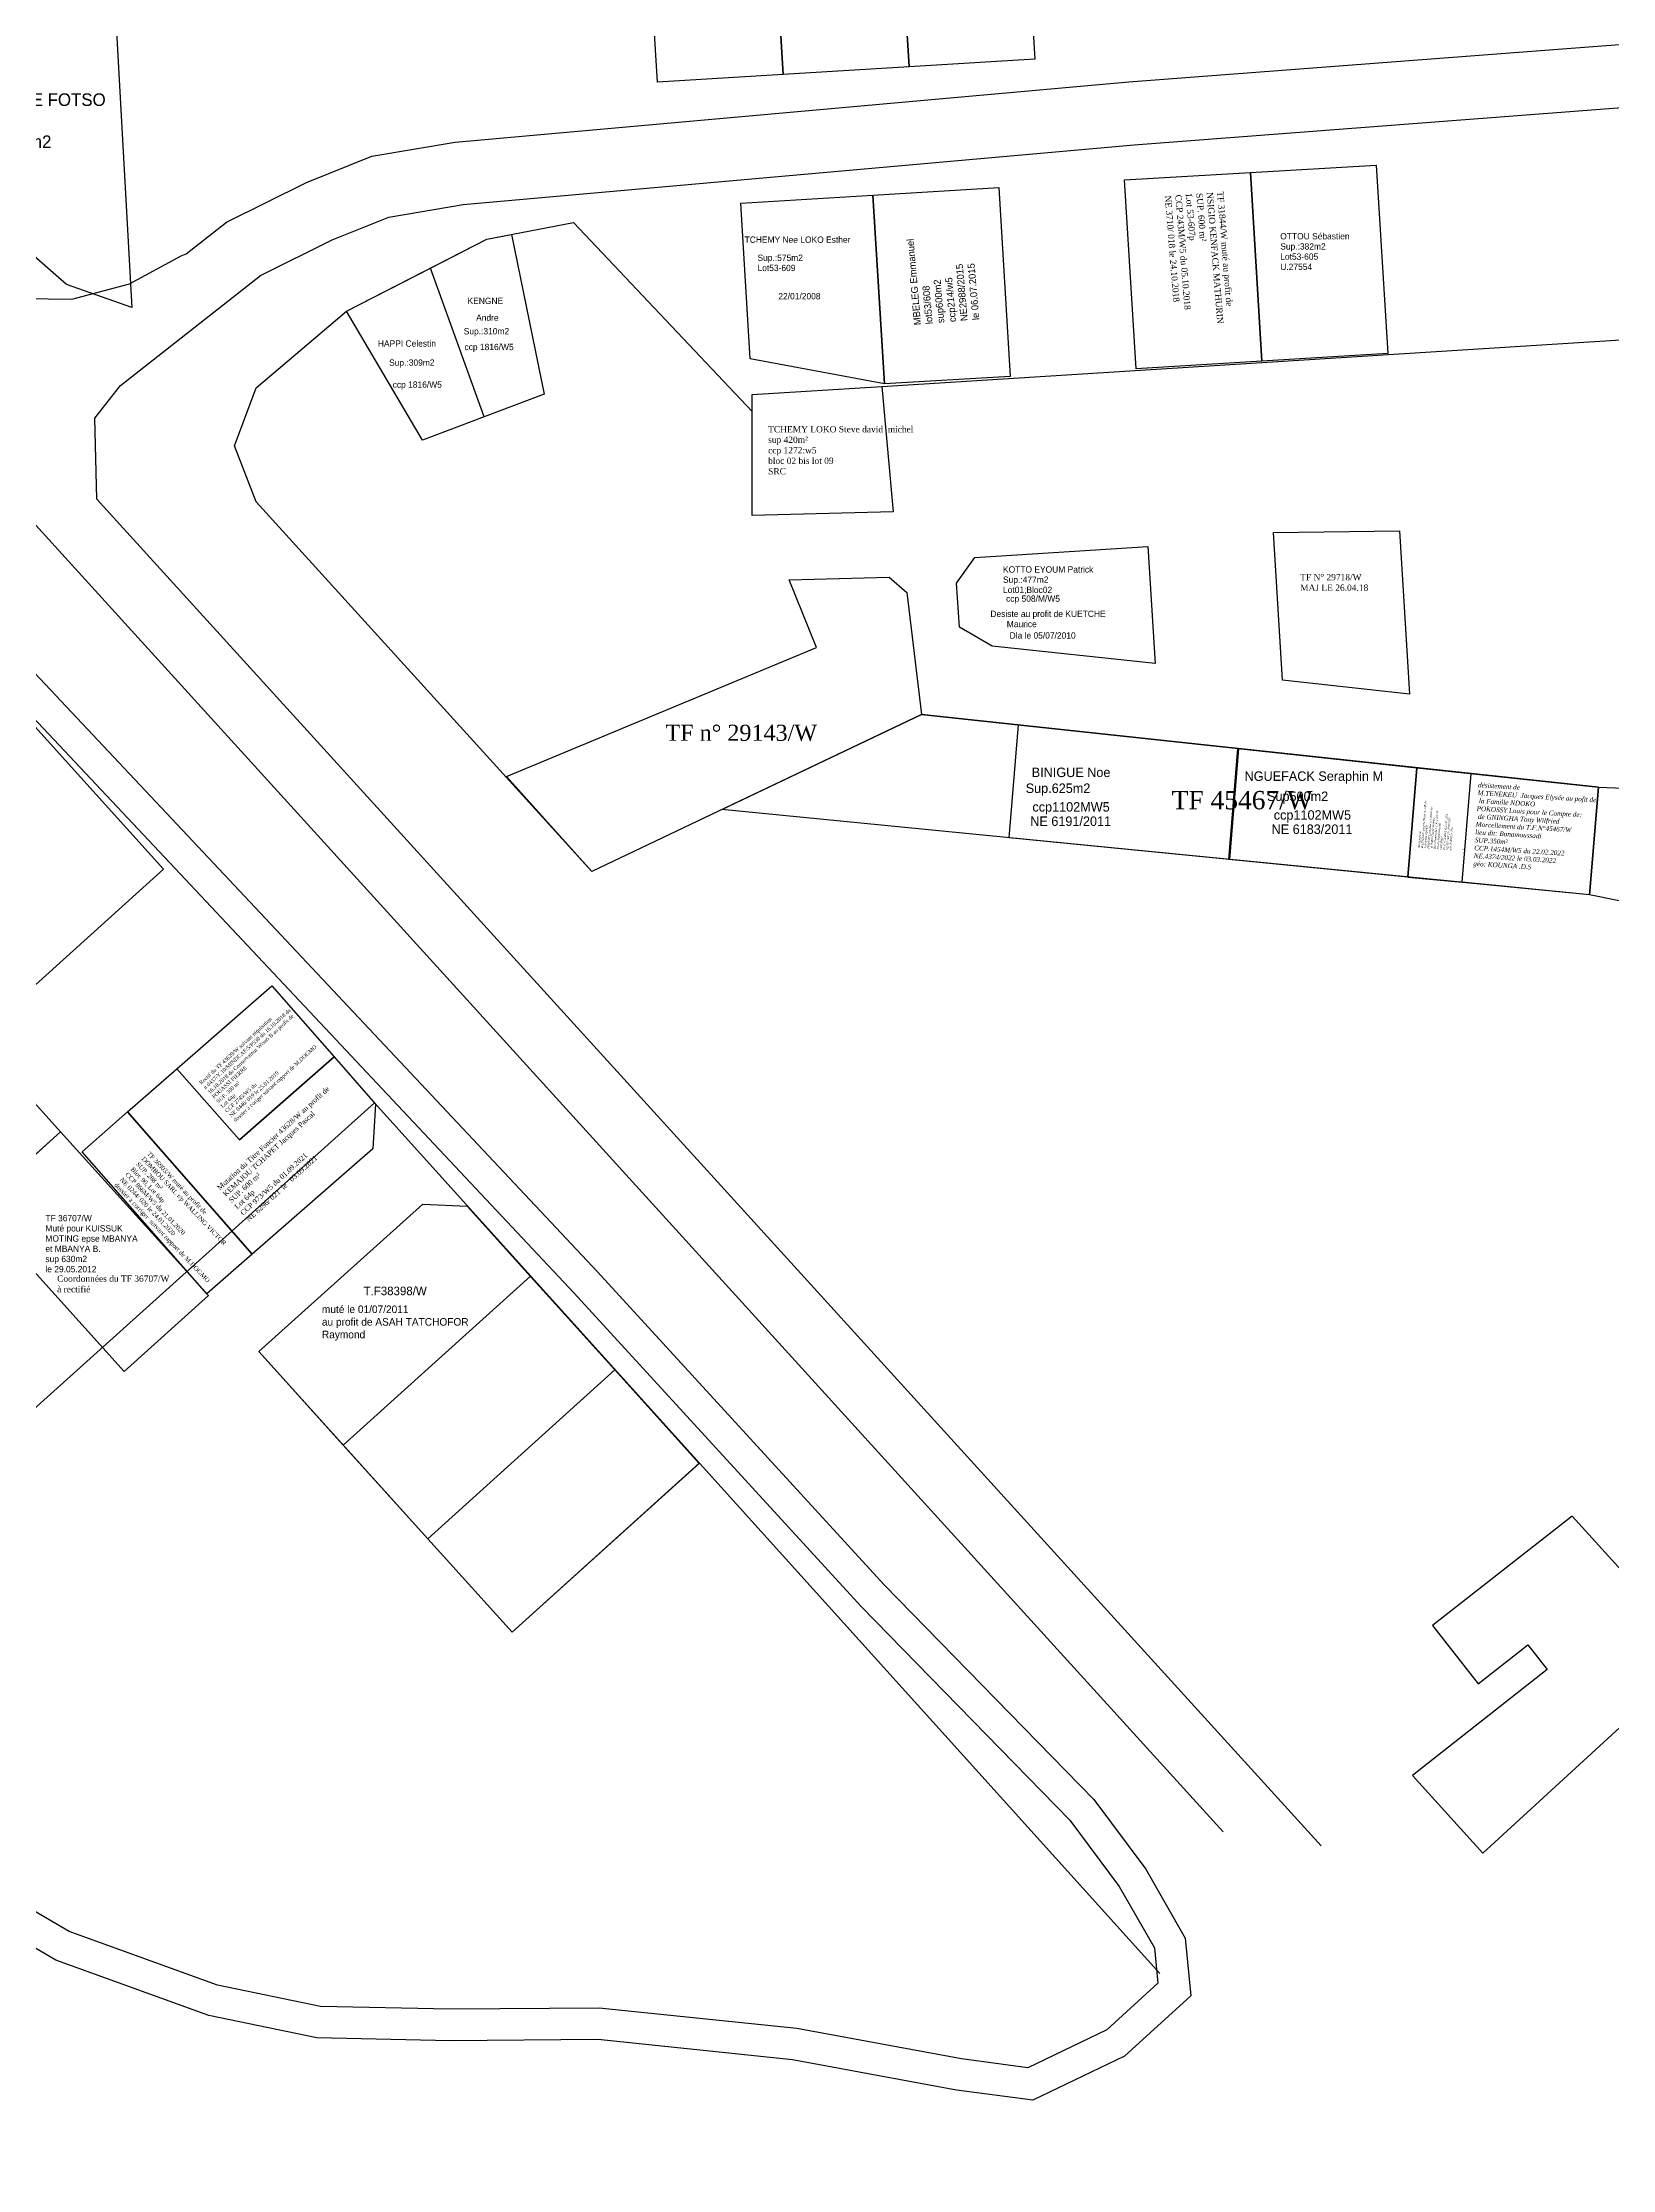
# Model space of a CAD drawing. Header units: millimetres. Extents: x 579832 to 917290, y 449831 to 1452191.
# Drawn here: x 916443.2 to 916692.3, y 1450937.1 to 1451274.6 of the extents above; entities that cross this region are included whole.
import ezdxf

# ---------------------------------------------------------------- set-up
doc = ezdxf.new("R2010")
doc.units = ezdxf.units.MM
doc.header["$LTSCALE"] = 10
for name, color, linetype in [('end maj 26 02 2021', 7, 'Continuous'), ('MAJ DEC 2021', 7, 'Continuous'), ('MAJ JAN 2022', 1, 'Continuous'), ('MAJ SEP 2021', 7, 'Continuous')]:
    doc.layers.add(name, color=color, linetype=linetype)
doc.styles.add('Times 1.0', font='times.ttf', dxfattribs={"width": 0.99, "height": 1})
doc.styles.add('Times 1.5', font='times.ttf', dxfattribs={"width": 0.99, "height": 0.75})

msp = doc.modelspace()

# ---------------------------------------------------------------- linework, layer by layer
at = {"layer": 'end maj 26 02 2021', "linetype": 'ByBlock'}
for p, q in [((916634.88, 1451253.98), (916654.85, 1451255.13)), ((916636.7, 1451224.04), (916634.88, 1451253.98)), ((916654.85, 1451255.13), (916656.66, 1451225.25)), ((916504.81, 1451238.8), (916513.72, 1451243.36)), ((916513.72, 1451243.36), (916517.66, 1451244.12)), ((916517.66, 1451244.12), (916522.85, 1451218.79)), ((916491.46, 1451231.96), (916504.81, 1451238.8)), ((916513.3, 1451215.2), (916504.81, 1451238.8)), ((916503.51, 1451211.51), (916491.46, 1451231.96)), ((916656.66, 1451225.25), (916636.7, 1451224.04)), ((916522.85, 1451218.79), (916513.3, 1451215.2)), ((916513.3, 1451215.2), (916503.51, 1451211.51))]:
    msp.add_line(p, q, dxfattribs=at)
at = {"layer": 'end maj 26 02 2021', "color": 3, "linetype": 'ByBlock'}
for p, q in [((916491.46, 1451231.96), (916513.72, 1451243.36)), ((916513.72, 1451243.36), (916527.48, 1451246.02)), ((916527.48, 1451246.02), (916555.85, 1451216.02)), ((916477.15, 1451219.81), (916491.46, 1451231.96)), ((916576.42, 1451220.02), (916748.86, 1451230.85)), ((916473.67, 1451210.61), (916477.15, 1451219.81)), ((916555.85, 1451218.73), (916576.42, 1451220.02)), ((916555.85, 1451216.02), (916555.85, 1451218.73)), ((916477.15, 1451201.72), (916473.67, 1451210.61)), ((916530.41, 1451143.04), (916477.15, 1451201.72)), ((916582.71, 1451167.95), (916530.41, 1451143.04)), ((916690.09, 1451156.44), (916582.71, 1451167.95)), ((916688.69, 1451139.34), (916690.09, 1451156.44)), ((916690.09, 1451156.44), (916729.49, 1451154.79)), ((916697.54, 1451137.55), (916688.69, 1451139.34)), ((916406.66, 1451026.12), (916495.91, 1451106.33)), ((916495.91, 1451106.33), (916620.48, 1450968.18)), ((916477.56, 1451066.88), (916503.56, 1451090.28)), ((916503.56, 1451090.28), (916510.62, 1451089.97)), ((916510.62, 1451089.97), (916534.04, 1451063.98)), ((916504.35, 1451037.18), (916477.56, 1451066.88)), ((916534.04, 1451063.98), (916504.35, 1451037.18))]:
    msp.add_line(p, q, dxfattribs=at)
at = {"layer": 'end maj 26 02 2021', "linetype": 'ByBlock', "ltscale": 0.0014}
for p, q in [((916551.02, 1451152.86), (916582.71, 1451167.95)), ((916582.71, 1451167.95), (916690.09, 1451156.44)), ((916690.09, 1451156.44), (916688.69, 1451139.34)), ((916688.69, 1451139.34), (916551.02, 1451152.86))]:
    msp.add_line(p, q, dxfattribs=at)
at = {"layer": 'end maj 26 02 2021', "color": 0, "linetype": 'ByBlock'}
for p, q in [((916510.62, 1451089.97), (916520.65, 1451078.81)), ((916510.62, 1451089.97), (916510.62, 1451089.97)), ((916520.65, 1451078.81), (916534.04, 1451063.98)), ((916490.95, 1451052.01), (916477.56, 1451066.88))]:
    msp.add_line(p, q, dxfattribs=at)
at = {"layer": 'end maj 26 02 2021', "linetype": 'ByBlock'}
for points in [[(916466.04, 1451241.07), (916472.44, 1451246.09), (916485.11, 1451252.39), (916495.46, 1451256.56), (916508.71, 1451258.79), (916615.61, 1451268.32), (916694.11, 1451274.32), (916715.85, 1451284.05), (916729.34, 1451294.28), (916740.04, 1451304.8), (916763.37, 1451327.22), (917022.11, 1451567.05), (917030.36, 1451574.81), (917036.4, 1451579.42), (917042.15, 1451581.63), (917050.27, 1451581.01), (917217.1, 1451568.72), (917228.25, 1451566.78), (917235.93, 1451561.2), (917246.07, 1451550.64), (917257.84, 1451538.01), (917266.23, 1451528.81)], [(916338.9, 1451281.74), (916342.53, 1451280.47), (916369.78, 1451266.36), (916390.55, 1451252.34), (916416.24, 1451226.43), (916630.56, 1450990.65)], [(916455.61, 1451220.18), (916477.8, 1451237.59), (916489.21, 1451243.26), (916498.19, 1451246.88), (916509.99, 1451248.86), (916616.43, 1451258.36), (916696.61, 1451264.48), (916704.54, 1451268.03)], [(916411.48, 1451245.43), (916411.3, 1451245.43), (916421.5, 1451238.81), (916436.55, 1451234.02), (916447.86, 1451233.85), (916457.05, 1451236.27), (916465.24, 1451240.72), (916466.04, 1451241.07)], [(916451.83, 1451202.14), (916451.53, 1451214.99), (916455.61, 1451220.18)], [(916451.83, 1451202.14), (916646.08, 1450988.44)], [(916431.06, 1451186.12), (916466.26, 1451148.74), (916531.26, 1451079.54), (916576.78, 1451029.87), (916610.02, 1450995.79), (916618.26, 1450984.75), (916624.52, 1450973.82), (916625.43, 1450964.66), (916614.92, 1450955.09), (916600.37, 1450948.08), (916588.24, 1450949.71), (916562.2, 1450954.52), (916531.33, 1450957.71), (916507.89, 1450957.54), (916486.77, 1450957.98), (916469.63, 1450961.55), (916445.35, 1450970.3), (916426.74, 1450981.19)], [(916427.43, 1451182.67), (916462.61, 1451145.31), (916527.59, 1451076.14), (916573.14, 1451026.43), (916606.21, 1450992.54), (916614.07, 1450982), (916619.65, 1450972.26), (916620.21, 1450966.66), (916612.09, 1450959.28), (916599.55, 1450953.23), (916589.02, 1450954.65), (916562.91, 1450959.47), (916531.57, 1450962.72), (916507.92, 1450962.54), (916487.34, 1450962.96), (916470.99, 1450966.37), (916447.48, 1450974.84), (916429.45, 1450985.4)]]:
    msp.add_lwpolyline(points, dxfattribs=at)
at = {"layer": 'end maj 26 02 2021', "color": 150, "linetype": 'ByBlock', "lineweight": -3, "ltscale": 0.0014, "flags": 128}
for points in [[(916558.93, 1451299.46), (916578.9, 1451300.67), (916580.72, 1451270.73), (916560.75, 1451269.51)], [(916560.75, 1451269.51), (916540.79, 1451268.3), (916538.97, 1451298.25), (916558.93, 1451299.46)], [(916576.42, 1451220.02), (916578.17, 1451200.11), (916555.85, 1451199.52), (916555.85, 1451216.02), (916555.85, 1451218.73)], [(916534.04, 1451063.96), (916547.43, 1451049.14), (916517.75, 1451022.33), (916504.35, 1451037.18)]]:
    msp.add_lwpolyline(points, close=True, dxfattribs=at)
at = {"layer": 'end maj 26 02 2021', "linetype": 'ByBlock', "lineweight": -3, "ltscale": 0.0014, "flags": 128}
msp.add_lwpolyline([(916578.9, 1451300.67), (916598.86, 1451301.88), (916600.68, 1451271.94), (916580.72, 1451270.73)], close=True, dxfattribs=at)
at = {"layer": 'end maj 26 02 2021', "linetype": 'ByBlock', "flags": 128}
msp.add_lwpolyline([(916439.39, 1451279.14), (916454.99, 1451276.25), (916457.43, 1451232.54), (916447.05, 1451236.16), (916433.35, 1451248.13), (916421.8, 1451257.53)], dxfattribs=at)
at = {"layer": 'end maj 26 02 2021', "color": 3, "linetype": 'ByBlock', "lineweight": -3, "ltscale": 0.0014, "flags": 128}
for points in [[(916634.88, 1451253.98), (916636.7, 1451224.04), (916616.74, 1451222.82), (916614.92, 1451252.77)], [(916658.51, 1451197.12), (916660.14, 1451171.17), (916639.96, 1451173.4), (916638.55, 1451196.86)], [(916577.57, 1451189.73), (916580.37, 1451187.31), (916582.71, 1451167.95), (916530.41, 1451143.04), (916516.83, 1451158.1), (916566.04, 1451178.6), (916561.72, 1451189.34)], [(916582.71, 1451167.95), (916690.09, 1451156.44), (916688.69, 1451139.34), (916551.03, 1451152.86)], [(916456.74, 1451104.9), (916476.51, 1451082.34), (916469.29, 1451076.03), (916449.53, 1451098.59)]]:
    msp.add_lwpolyline(points, close=True, dxfattribs=at)
at = {"layer": 'end maj 26 02 2021', "linetype": 'ByBlock', "flags": 128}
msp.add_lwpolyline([(916554.03, 1451249.07), (916574.99, 1451250.34), (916576.81, 1451220.4), (916555.52, 1451224.37)], close=True, dxfattribs=at)
at = {"layer": 'end maj 26 02 2021', "linetype": 'ByBlock', "ltscale": 0.0014, "flags": 128}
for points in [[(916574.99, 1451250.34), (916594.96, 1451251.59), (916596.77, 1451221.61), (916576.81, 1451220.4)], [(916618.59, 1451194.61), (916619.75, 1451176.05), (916593.9, 1451178.82), (916588.7, 1451181.81), (916588.26, 1451188.8), (916591.14, 1451192.89)], [(916598.09, 1451166.3), (916632.97, 1451162.56), (916631.53, 1451144.95), (916596.62, 1451148.38)], [(916632.89, 1451162.55), (916661.28, 1451159.5), (916659.85, 1451142.17), (916631.45, 1451144.96)], [(916520.65, 1451078.84), (916534.04, 1451063.98), (916504.35, 1451037.18), (916490.95, 1451052.03)], [(916534.04, 1451063.98), (916547.44, 1451049.15), (916517.75, 1451022.33), (916504.35, 1451037.18)]]:
    msp.add_lwpolyline(points, close=True, dxfattribs=at)
for points in [[(916661.33, 1451159.52), (916690.09, 1451156.44), (916688.69, 1451139.34), (916659.85, 1451142.17), (916661.28, 1451159.5)], [(916739.8, 1451054.02), (916787.73, 1451029.95), (916798.54, 1451038.42), (916758.25, 1451080.17), (916735.1, 1451068.23), (916694.35, 1451031.49), (916685.93, 1451040.77), (916663.76, 1451023.42), (916663.76, 1451023.42), (916671.03, 1451014.18), (916678.89, 1451020.36), (916681.98, 1451016.43), (916660.59, 1450999.6), (916671.76, 1450987.3), (916706.3, 1451018.99), (916701.23, 1451024.9), (916739.8, 1451054.02), (916787.73, 1451029.95), (916798.54, 1451038.42), (916758.25, 1451080.17)]]:
    msp.add_lwpolyline(points, dxfattribs=at)
at = {"layer": 'end maj 26 02 2021', "color": 1, "linetype": 'ByBlock', "lineweight": -3, "ltscale": 0.0014, "flags": 128}
msp.add_lwpolyline([(916489.5, 1451113.65), (916489.49, 1451113.65), (916474.46, 1451100.47), (916464.56, 1451111.74), (916479.61, 1451124.93), (916489.5, 1451113.65)], dxfattribs=at)
at = {"layer": 'end maj 26 02 2021', "color": 3, "linetype": 'ByBlock', "flags": 128}
msp.add_lwpolyline([(916469.55, 1451075.77), (916456.19, 1451063.71), (916432.74, 1451089.7), (916446.11, 1451101.76)], close=True, dxfattribs=at)
at = {"layer": 'MAJ DEC 2021', "color": 3, "linetype": 'ByBlock', "lineweight": 30, "ltscale": 0.0014, "flags": 128}
msp.add_lwpolyline([(916375.93, 1451239.29), (916462.42, 1451143.4), (916432.71, 1451116.61), (916446.11, 1451101.76), (916418.29, 1451076.66), (916406.78, 1451059.55), (916423.33, 1451041.19), (916406.59, 1451026.16), (916328.28, 1450741.77), (916320.97, 1450746.88), (916280.1, 1450747.14), (916174.88, 1450711.82), (916156.87, 1450709.27), (916201.66, 1450962.54)], close=True, dxfattribs=at)
at = {"layer": 'MAJ JAN 2022', "color": 6, "lineweight": -3, "ltscale": 0.0014, "flags": 128}
for points in [[(916661.28, 1451159.5), (916659.85, 1451142.17), (916668.45, 1451141.33), (916669.88, 1451158.59)], [(916669.88, 1451158.59), (916690.09, 1451156.44), (916688.69, 1451139.34), (916668.45, 1451141.33)]]:
    msp.add_lwpolyline(points, close=True, dxfattribs=at)
at = {"layer": 'MAJ SEP 2021', "color": 3, "linetype": 'ByBlock', "lineweight": -3, "ltscale": 0.0014, "flags": 128}
for points in [[(916661.28, 1451159.5), (916690.09, 1451156.44), (916688.69, 1451139.34), (916659.85, 1451142.17)], [(916489.49, 1451113.65), (916496.09, 1451106.12), (916495.62, 1451099.07), (916476.51, 1451082.34), (916456.74, 1451104.9), (916464.57, 1451111.75), (916474.46, 1451100.47)]]:
    msp.add_lwpolyline(points, close=True, dxfattribs=at)

# ---------------------------------------------------------------- texts
at = {"layer": 'end maj 26 02 2021', "color": 7, "linetype": 'ByBlock'}
for s, p in [('TCHEMY Nee LOKO Esther', (916554.62, 1451242.8)), ('OTTOU Sébastien', (916639.61, 1451243.34)), ('Sup.:575m2', (916556.67, 1451239.93)), ('Sup.:382m2', (916639.61, 1451241.73)), ('U.27554', (916639.61, 1451238.49)), ('Lot53-605', (916639.61, 1451240.11)), ('Lot53-609', (916556.67, 1451238.31)), ('Sup.:477m2', (916595.62, 1451188.85)), ('KOTTO EYOUM Patrick', (916595.62, 1451190.47)), ('Lot01;Bloc02', (916595.62, 1451187.23)), ('ccp 508/M/W5', (916596.11, 1451185.84))]:
    msp.add_text(s, height=1, dxfattribs=at).set_placement(p)
at = {"layer": 'end maj 26 02 2021', "linetype": 'ByBlock'}
for s, p in [('KENGNE', (916510.67, 1451233.09)), ('22/01/2008', (916559.98, 1451233.83)), ('Andre', (916512.03, 1451230.42)), ('HAPPI Celestin', (916496.44, 1451226.32)), ('Sup.:310m2', (916510.06, 1451228.27)), ('ccp 1816/W5', (916510.18, 1451225.77)), ('Sup.:309m2', (916498.22, 1451223.29)), ('ccp 1816/W5', (916498.79, 1451219.8))]:
    msp.add_text(s, height=1, dxfattribs=at).set_placement(p)
at = {"layer": 'end maj 26 02 2021', "linetype": 'ByBlock', "ltscale": 0.0014}
for s, height, p in [('Desiste au profit de KUETCHE', 1, (916593.62, 1451183.43)), ('       Maurice', 1, (916593.62, 1451181.81)), ('Dla le 05/07/2010', 1, (916596.67, 1451180)), ('BINIGUE Noe', 1.5, (916600.18, 1451158.03)), ('NGUEFACK Seraphin M', 1.5, (916633.95, 1451157.43)), ('Sup.625m2', 1.5, (916599.22, 1451155.51)), ('Sup500m2', 1.5, (916637.51, 1451154.23)), ('NE 6191/2011', 1.5, (916599.94, 1451150.28)), ('ccp1102MW5', 1.5, (916600.29, 1451152.55)), ('ccp1102MW5', 1.5, (916638.58, 1451151.27)), ('NE 6183/2011', 1.5, (916638.23, 1451149.01)), ('DOUANLA Jonas', 0.03, (916668.51, 1451146.62)), ('Sup.:500m2', 0.03, (916668.51, 1451146.57)), ('NE 6189/2011', 0.03, (916668.53, 1451146.47)), ('ccp1101MW5', 0.03, (916668.54, 1451146.51))]:
    msp.add_text(s, height=height, dxfattribs=at).set_placement(p)
at = {"layer": 'end maj 26 02 2021', "color": 1, "linetype": 'ByBlock', "ltscale": 0.0014}
for s, p in [('TF 36707/W', (916443.69, 1451087.55)), ('Muté pour KUISSUK', (916443.69, 1451085.93)), ('MOTING epse MBANYA', (916443.69, 1451084.31)), ('sup 630m2', (916443.69, 1451081.07)), ('et MBANYA B.', (916443.69, 1451082.69)), ('le 29.05.2012', (916443.69, 1451079.45))]:
    msp.add_text(s, height=1, dxfattribs=at).set_placement(p)
at = {"layer": 'end maj 26 02 2021', "color": 1, "linetype": 'ByBlock'}
msp.add_text('T.F38398/W', height=1.362, dxfattribs=at).set_placement((916494.17, 1451075.82))
at = {"layer": 'end maj 26 02 2021', "linetype": 'ByBlock', "attachment_point": 1}
for s, insert, char_height, width in [('TAKOTUE FOTSO\\Plot14-25\\Psup1002m2', (916430.67, 1451266.51), 2, 21.71), ('muté le 01/07/2011\\Pau profit de ASAH TATCHOFOR Raymond', (916487.56, 1451074.19), 1.2, 24.13)]:
    msp.add_mtext(s, dxfattribs=dict(at, insert=insert, char_height=char_height, width=width))
at = {"layer": 'end maj 26 02 2021', "color": 150, "linetype": 'ByBlock', "lineweight": -3, "ltscale": 0.0014, "attachment_point": 1, "style": 'Times 1.0'}
for s, insert, char_height, width, rotation in [('{\\C1;TF 31844/W muté au profit de \\P\\C256;NSIGIO KENFACK MATHURIN\\PSUP. 600 m²\\PLot 53-607p\\PCCP 243M/W5 du 05.10.2018\\PNE 3710/ 018 le 24.10.2018}', (916630.59, 1451251.01), 1, 57.0968, 274.6279), ('{\\C1;Rectif du TF 43629/W suivant réquisition \\Pn 0437/Y.10/MINDCAF/5/P530 du 16.10.2018 du \\P16.10.2018 du Conservateur Wouri B au profit de\\P\\C256;POUASSI PIERRE\\PSUP. 300 m²\\PLot 64p\\PCCP 2745/W5 du \\PNE 0446/ 019 le 25.01.2019\\P\\C1;dossier à coriger suivant rapport de M.DOGMO}', (916468.01, 1451109.64), 0.6031, 24.9172, 42.5897), ('{\\C1;Mutation du Titre Foncier 43628/W au profit de \\P\\C256;KEMAJOU TCHAPET Jacques Pascal \\PSUP. 600 m²\\PLot 64p\\PCCP 973/W5 du 01.09.2021\\PNE 6296/ 021  le   03.09.2021}', (916470.83, 1451093.02), 0.8142, 33.6383, 42.5897), ('{\\C1;TF 36903/W muté au profit de\\P\\C256;DOMBOU SARL r/p WALLING VICTOR\\PSUP. 288 m²\\PBloc 90, Lot 64p\\PCCP 866M/W5 du 21.01.2020\\PNE 0244/ 020 le 24.01.2020\\P\\C1;dossier a corriger  suivant rapport de M.DOGMO}', (916460.27, 1451098.69), 0.7154, 31.2573, 313.5944)]:
    msp.add_mtext(s, dxfattribs=dict(at, insert=insert, char_height=char_height, width=width, rotation=rotation))
at = {"layer": 'end maj 26 02 2021', "linetype": 'ByBlock', "insert": (916581.51, 1451229.68), "char_height": 1.1151, "width": 17.3288, "attachment_point": 1, "rotation": 94.9994}
msp.add_mtext('MBELEG Emmanuel \\Plot53/608\\Psup600m2\\Pccp214/w5 \\PNE2988/2015\\Ple 06.07.2015', dxfattribs=at)
at = {"layer": 'end maj 26 02 2021', "color": 150, "linetype": 'ByBlock', "lineweight": -3, "ltscale": 0.0014, "attachment_point": 1, "style": 'Times 1.0'}
for s, insert, char_height, width in [('TCHEMY LOKO Steve david  michel\\Psup 420m²\\Pccp 1272:w5\\Pbloc 02 bis lot 09\\PSRC', (916558.36, 1451213.72), 1, 22.32), ('{\\C1;TF N° 29718/W\\PMAJ LE 26.04.18}', (916642.77, 1451190.25), 1, 12.1246), ('{\\C1;TF 45467/W}', (916622.38, 1451155.83), 2.9133, 131.9291), ('{\\C1;Coordonnées du TF 36707/W\\Pà rectifié}', (916445.55, 1451078.95), 1, 31.5464)]:
    msp.add_mtext(s, dxfattribs=dict(at, insert=insert, char_height=char_height, width=width))
at = {"layer": 'end maj 26 02 2021', "color": 1, "linetype": 'ByBlock', "lineweight": -3, "ltscale": 0.0014, "insert": (916542.07, 1451166.34), "char_height": 2.5582, "width": 59.6767, "attachment_point": 1, "style": 'Times 1.0'}
msp.add_mtext('TF n° 29143/W', dxfattribs=at)
at = {"layer": 'MAJ SEP 2021', "linetype": 'ByBlock', "lineweight": -3, "ltscale": 0.0014, "width": 26.3928, "attachment_point": 1, "style": 'Times 1.5'}
for s, insert, char_height, rotation in [('{\\fTimes New Roman|b0|i1|c0|p18;\\C1;désistement de\\PM.TENEKEU  Jacques Elysée \\C7;au pofit de\\C1;\\P la Famille NDOKO \\PPOKOSSY Louis pour le Compte de:\\C7; \\P de GNINGHA Tony Wilfried\\P\\C1;Morcellement du T.F.N°45467/W \\C7;\\Plieu dit: Bonamoussadi\\PSUP.350m²\\PCCP.1454M/W5 du 22.02.2022\\PNE.4374/2022 le 03.03.2022\\Pgéo: KOUNGA .D.S}', (916671.02, 1451157.17), 0.75, 356.5313), ('{\\fTimes New Roman|b0|i1|c0|p18;\\C1;désistement de\\PM.TENEKEU  Jacques Elysée \\C7;au pofit de\\C1;\\P la Famille NDOKO \\PPOKOSSY Louis pour le Compte de:\\C7; \\P de PASSI Claude Maileine\\P\\C1;Morcellement du T.F.N°45467/W \\C7;\\Plieu dit: Bonamoussadi\\PSUP.350m²\\PCCP.1454M/W5 du 22.02.2022\\PNE.4375/2022 le 03.03.2022\\Pgéo: KOUNGA .D.S}', (916661.44, 1451146.8), 0.3, 85.6488)]:
    msp.add_mtext(s, dxfattribs=dict(at, insert=insert, char_height=char_height, rotation=rotation))

doc.saveas('drawing.dxf')
